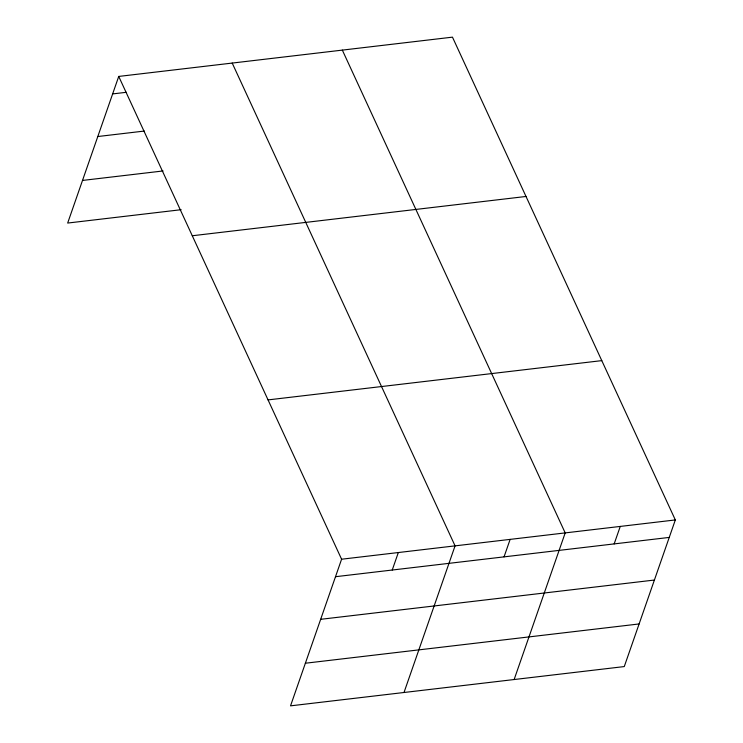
<?xml version="1.0" encoding="UTF-8"?>
<svg xmlns="http://www.w3.org/2000/svg" width="743" height="743" viewBox="0 0 743 743"><rect width="100%" height="100%" fill="white"/><g stroke="black" fill="none" stroke-linecap="round" stroke-linejoin="round"><path stroke-width="1.11" d="M118.731 76.427L341.594 559.219L290.532 705.85L624.269 666.573L675.331 519.942L452.468 37.15L118.731 76.427L67.669 223.058L181.143 209.702M392.239 570.03L398.332 552.541M404.006 692.495L455.069 545.864L232.206 63.071M504.042 556.869L510.135 539.39M514.137 679.529L565.2 532.907L342.337 50.115M614.173 543.904L620.266 526.425M112.648 93.915L126.264 92.308M97.807 136.526L144.328 131.056M82.51 180.438L163.079 170.955M192.279 235.754L526.007 196.468M268.047 399.901L601.784 360.624M341.594 559.219L675.331 519.942M335.511 576.707L669.239 537.421M320.67 619.318L654.397 580.042M305.373 663.23L639.11 623.953"/></g></svg>
